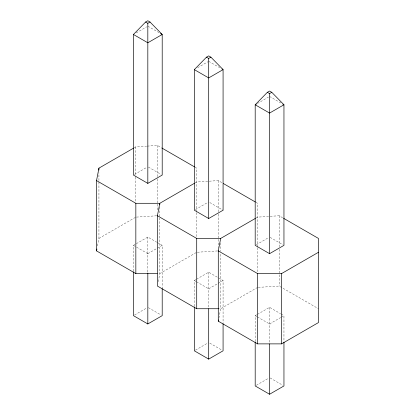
<?xml version="1.0" encoding="UTF-8"?>
<svg xmlns="http://www.w3.org/2000/svg" width="415" height="415" viewBox="0 0 415 415"><rect width="100%" height="100%" fill="white"/><g stroke="black" fill="none" stroke-linecap="round" stroke-linejoin="round"><path stroke-width="0.31" stroke-dasharray="2.08 1.56" d="M97.489 245.913L98.931 238.443L98.931 172.661M158.25 281.681L159.806 273.589L159.806 218.124M218.887 318.077L220.681 308.734L220.681 253.918M136.208 32.878L146.718 26.814M197.639 67.707L208.143 61.638M134.159 147.807L135.84 146.837L146.625 146.147M134.548 174.425L146.718 167.401M257.409 103.491L268.469 97.105M98.931 238.443L135.84 217.133M195.04 182.953L196.715 181.983L218.285 180.603L222.777 183.191M133.443 271.156L133.443 245.358L147.823 237.058L156.673 242.168M195.424 209.575L208.143 202.23M147.823 253.664L156.673 248.554M157.223 248.232L162.203 245.358L162.203 287.922M196.155 252.6L159.806 273.589L158.509 273.589M255.915 218.098L257.591 217.133L279.16 215.748L283.092 218.015M134.548 315.016L146.718 307.992M194.319 306.301L194.319 280.509L195.979 279.549M196.528 279.228L208.698 272.204L223.078 280.509L223.078 323.072M256.299 244.72L268.469 237.696M208.698 288.809L223.078 280.509M257.591 287.424L220.681 308.734L219.385 308.734M195.424 350.161L208.143 342.816M255.194 341.452L255.194 315.654L256.854 314.695M257.409 314.378L269.574 307.349L280.639 313.735M269.574 323.954L280.639 317.568M281.188 317.252L283.953 315.654L283.953 341.452M256.299 385.307L268.469 378.283M147.258 146.106L157.41 145.452L161.342 147.724M136.473 217.092L156.777 215.79M197.348 252.237L218.285 250.893M258.223 287.382L279.16 286.044L318.466 308.734M147.823 26.176L159.438 32.878M208.698 61.321L219.758 67.707M269.574 96.467L281.744 103.491M195.029 167.172L196.715 168.148L196.715 212.003M255.905 202.323L257.591 203.293L257.591 247.444M148.373 167.084L161.098 174.425M209.803 202.546L223.078 210.213M270.129 237.375L282.848 244.72M157.223 242.485L162.203 245.358M281.188 314.056L283.953 315.654M133.443 245.358L148.326 253.954M194.319 280.509L195.979 281.463M196.528 281.785L209.202 289.099M255.194 315.654L256.854 316.609M257.409 316.93L270.077 324.245M148.373 307.671L161.098 315.016M209.803 343.138L221.973 350.161M270.129 377.966L282.848 385.307M279.16 215.748L279.16 246.702M279.16 249.28L279.16 286.044M269.574 307.349L269.574 342.821M257.591 247.791L257.591 273.589M220.681 242.957L220.681 251.34M218.285 180.603L218.285 213.492M218.285 214.135L218.285 238.641M218.285 239.289L218.285 247.672M208.698 272.204L208.698 308.319M196.715 212.646L196.715 238.443M159.806 207.163L159.806 217.481M157.41 145.452L157.41 178.346M157.41 178.99L157.41 203.495M157.41 204.139L157.41 211.235M147.823 237.058L147.823 272.525M135.84 146.837L135.84 176.505M135.84 177.148L135.84 201.654"/><path stroke-width="0.62" d="M157.212 273.589L135.84 273.589L96.534 250.893L96.534 180.603L98.931 168.148L133.599 148.129M96.534 250.893L96.892 249.026M218.736 308.734L196.715 308.734L157.41 286.044L157.41 215.748L159.806 203.293L194.479 183.274M283.652 218.342L318.466 238.438L318.466 322.574L281.557 343.879L257.591 343.879L218.285 321.189L218.285 250.893L220.681 238.438L255.355 218.425M218.285 321.189L218.523 319.944M133.443 34.476L145.618 22.021L147.823 20.75L150.028 22.021L162.203 34.476L162.203 175.068L147.823 183.368L133.443 175.068L133.443 34.476L147.823 42.781L162.203 34.476L160.543 33.516M194.319 69.621L206.494 57.171L208.698 55.895L210.903 57.171L223.078 69.621L223.078 210.213L208.698 218.513L194.319 210.213L194.319 69.621L208.698 77.927L223.078 69.621L221.973 68.983M267.369 92.317L255.194 104.772L255.194 245.358L269.574 253.664L283.953 245.358L283.953 104.772L271.778 92.317L269.574 91.046L267.369 92.317L269.574 93.588L271.778 92.317M145.618 22.021L147.823 23.297L150.028 22.021M206.494 57.171L208.698 58.442L210.903 57.171M256.299 104.134L255.194 104.772L269.574 113.072L283.953 104.772L282.848 104.134M133.443 271.799L133.443 315.654L147.823 323.954L162.203 315.654L162.203 288.57M218.285 250.893L257.591 273.589L281.557 273.589L318.466 252.279M194.319 306.95L194.319 350.8L208.698 359.105L223.078 350.8L223.078 323.716M255.194 342.095L255.194 385.95L269.574 394.25L283.953 385.95L283.953 342.095M96.534 180.603L135.84 203.293L159.806 203.293L159.806 204.585M157.41 215.748L196.715 238.438L220.681 238.438M161.902 148.046L194.469 166.851M223.337 183.518L255.344 201.996M281.557 273.589L281.557 343.879M269.574 93.588L269.574 253.664M269.574 343.947L269.574 394.25M257.591 273.589L257.591 343.879M208.698 58.442L208.698 218.513M208.698 308.802L208.698 359.105M196.715 238.438L196.715 308.734M147.823 23.297L147.823 183.368M147.823 273.008L147.823 323.954M135.84 203.293L135.84 273.589M98.931 168.148L98.931 170.083"/></g></svg>
